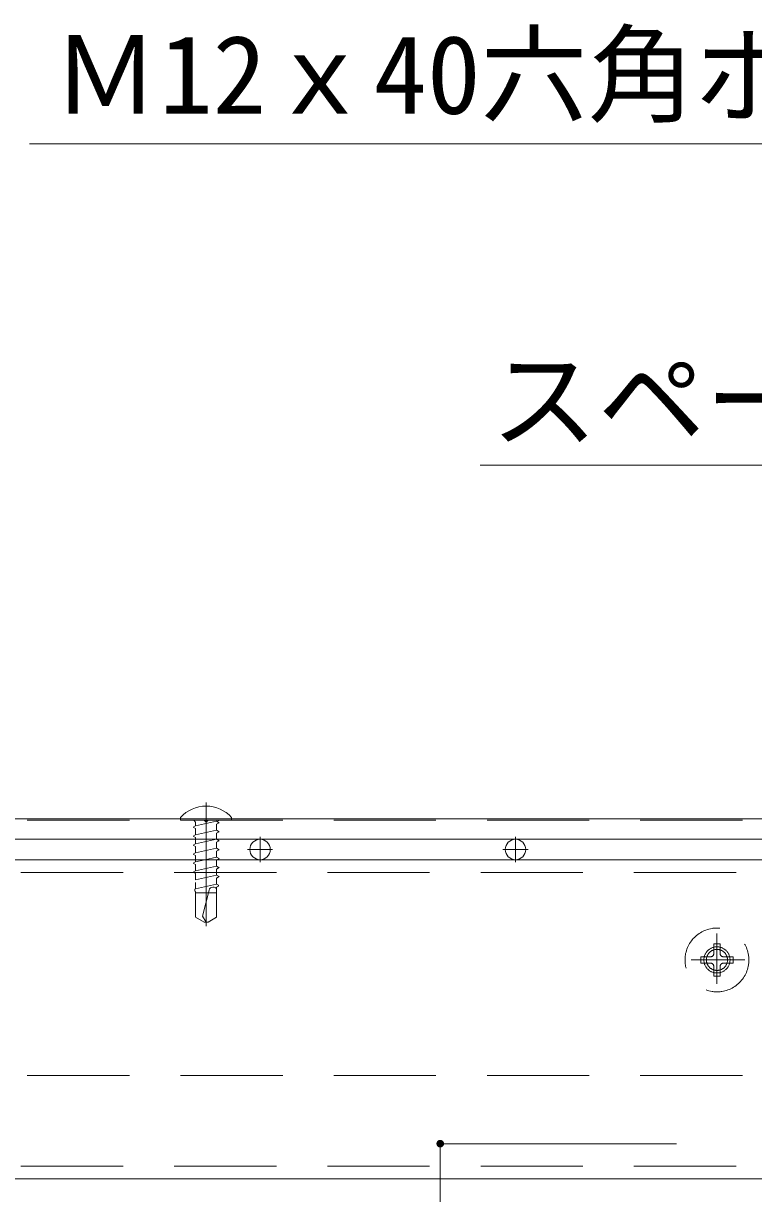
# Model space of a CAD drawing. Units: millimetres, scale not verified. Extents: x -10000 to 10000, y -6925 to 6925.
# Drawn here: x -3057 to -2342, y -4341 to -3195 of the extents above; entities that cross this region are included whole.
import ezdxf
from ezdxf.enums import TextEntityAlignment as Align

# ---------------------------------------------------------------- set-up
doc = ezdxf.new("R2010")
doc.units = ezdxf.units.MM
doc.header["$LTSCALE"] = 50
for name, pattern in [('CHAIN1', [8, 5, -1, 1, -1]), ('DASHED1', [1.8, 1.2, -0.6]), ('DASHED2', [3, 2, -1])]:
    doc.linetypes.add(name, pattern=pattern)
for name, color, linetype, lineweight in [('1-1_1-8', 4, 'Continuous', 9), ('1-3_3-4', 6, 'DASHED2', 9), ('1-4_3-7', 7, 'Continuous', 9), ('1-5_3-2', 2, 'Continuous', 9), ('1-D_3-5', 3, 'CHAIN1', 9), ('2-D_3-8', 3, 'Continuous', 9)]:
    doc.layers.add(name, color=color, linetype=linetype, lineweight=lineweight)
doc.styles.add('ＭＳ ゴシック', font='')
doc.styles.get('ＭＳ ゴシック').set_extended_font_data('MS Gothic')

msp = doc.modelspace()

# ---------------------------------------------------------------- linework, layer by layer
at = {"layer": '1-3_3-4', "color": 2}
for p, q in [((-1753.35, -3975.39), (-4165.98, -3975.39)), ((-1753.35, -3994.14), (-4172.85, -3994.14)), ((-1909.6, -4026.64), (-4181.69, -4026.64)), ((-1753.35, -4225.39), (-4169.67, -4225.39)), ((-1909.6, -4314.14), (-4175.78, -4314.14))]:
    msp.add_line(p, q, dxfattribs=at)
at = {"layer": '1-3_3-4', "color": 2, "linetype": 'Continuous'}
for p, q in [((-1909.6, -4014.14), (-4178.73, -4014.14)), ((-1909.6, -4326.64), (-4178.73, -4326.64))]:
    msp.add_line(p, q, dxfattribs=at)
at = {"layer": '1-4_3-7', "color": 3}
for q in [(-2417.98, -4292.26), (-2649.19, -4510.71)]:
    msp.add_line((-2649.19, -4292.26), q, dxfattribs=at)
at = {"layer": '1-4_3-7'}
for points in [[(-2652.93, -4292.03), (-2649.19, -4292.26), (-2652.94, -4292.26)], [(-2652.94, -4292.26), (-2649.19, -4292.26), (-2652.91, -4292.73)], [(-2652.88, -4291.56), (-2649.19, -4292.26), (-2652.93, -4292.03)], [(-2652.91, -4292.73), (-2649.19, -4292.26), (-2652.82, -4293.2)], [(-2652.76, -4291.11), (-2649.19, -4292.26), (-2652.88, -4291.56)], [(-2652.82, -4293.2), (-2649.19, -4292.26), (-2652.68, -4293.65)], [(-2652.58, -4290.67), (-2649.19, -4292.26), (-2652.76, -4291.11)], [(-2652.68, -4293.65), (-2649.19, -4292.26), (-2649.19, -4296.01)], [(-2652.68, -4293.65), (-2649.19, -4296.01), (-2652.48, -4294.07)], [(-2652.36, -4290.26), (-2649.19, -4292.26), (-2652.58, -4290.67)], [(-2652.48, -4294.07), (-2649.43, -4296.01), (-2652.23, -4294.47)], [(-2652.48, -4294.07), (-2649.19, -4296.01), (-2649.43, -4296.01)], [(-2652.36, -4290.26), (-2649.19, -4288.51), (-2649.19, -4292.26)], [(-2652.08, -4289.87), (-2649.19, -4288.51), (-2652.36, -4290.26)], [(-2652.23, -4294.47), (-2649.89, -4295.95), (-2651.93, -4294.83)], [(-2652.23, -4294.47), (-2649.43, -4296.01), (-2649.89, -4295.95)], [(-2651.76, -4289.53), (-2649.19, -4288.51), (-2652.08, -4289.87)], [(-2651.93, -4294.83), (-2650.35, -4295.83), (-2651.58, -4295.15)], [(-2651.93, -4294.83), (-2649.89, -4295.95), (-2650.35, -4295.83)], [(-2651.4, -4289.23), (-2649.19, -4288.51), (-2651.76, -4289.53)], [(-2651.58, -4295.15), (-2650.79, -4295.66), (-2651.2, -4295.43)], [(-2651.58, -4295.15), (-2650.35, -4295.83), (-2650.79, -4295.66)], [(-2651, -4288.98), (-2649.19, -4288.51), (-2651.4, -4289.23)], [(-2650.57, -4288.78), (-2649.19, -4288.51), (-2651, -4288.98)], [(-2650.12, -4288.63), (-2649.19, -4288.51), (-2650.57, -4288.78)], [(-2649.66, -4288.54), (-2649.19, -4288.51), (-2650.12, -4288.63)], [(-2649.19, -4288.51), (-2645.44, -4292.26), (-2649.19, -4292.26)], [(-2649.19, -4288.51), (-2645.47, -4291.79), (-2645.44, -4292.26)], [(-2649.19, -4288.51), (-2645.56, -4291.33), (-2645.47, -4291.79)], [(-2649.19, -4288.51), (-2645.7, -4290.88), (-2645.56, -4291.33)], [(-2649.19, -4288.51), (-2645.91, -4290.46), (-2645.7, -4290.88)], [(-2648.96, -4288.52), (-2645.91, -4290.46), (-2649.19, -4288.51)], [(-2649.19, -4292.26), (-2648.72, -4295.99), (-2649.19, -4296.01)], [(-2649.19, -4292.26), (-2648.26, -4295.9), (-2648.72, -4295.99)], [(-2649.19, -4292.26), (-2647.81, -4295.75), (-2648.26, -4295.9)], [(-2649.19, -4292.26), (-2647.39, -4295.55), (-2647.81, -4295.75)], [(-2649.19, -4292.26), (-2646.99, -4295.3), (-2647.39, -4295.55)], [(-2649.19, -4292.26), (-2646.62, -4295), (-2646.99, -4295.3)], [(-2649.19, -4292.26), (-2646.3, -4294.66), (-2646.62, -4295)], [(-2649.19, -4292.26), (-2646.03, -4294.27), (-2646.3, -4294.66)], [(-2649.19, -4292.26), (-2645.8, -4293.86), (-2646.03, -4294.27)], [(-2645.44, -4292.26), (-2645.8, -4293.86), (-2649.19, -4292.26)], [(-2648.96, -4288.52), (-2646.16, -4290.06), (-2645.91, -4290.46)], [(-2648.49, -4288.58), (-2646.16, -4290.06), (-2648.96, -4288.52)], [(-2648.49, -4288.58), (-2646.46, -4289.7), (-2646.16, -4290.06)], [(-2648.03, -4288.7), (-2646.46, -4289.7), (-2648.49, -4288.58)], [(-2648.03, -4288.7), (-2646.8, -4289.38), (-2646.46, -4289.7)], [(-2647.59, -4288.87), (-2646.8, -4289.38), (-2648.03, -4288.7)], [(-2647.59, -4288.87), (-2647.18, -4289.1), (-2646.8, -4289.38)], [(-2645.44, -4292.26), (-2645.63, -4293.42), (-2645.8, -4293.86)], [(-2645.44, -4292.26), (-2645.51, -4292.97), (-2645.63, -4293.42)], [(-2645.44, -4292.26), (-2645.45, -4292.5), (-2645.51, -4292.97)]]:
    msp.add_solid(points, dxfattribs=at)
at = {"layer": '1-5_3-2', "color": 3, "linetype": 'CHAIN1'}
for p, q in [((-2878.35, -3957.99), (-2878.35, -4079.24)), ((-2378.35, -4086.47), (-2378.35, -4135.72)), ((-2351.2, -4112.26), (-2403.68, -4112.26))]:
    msp.add_line(p, q, dxfattribs=at)
at = {"layer": '1-5_3-2'}
for p, q in [((-2903.35, -3972.72), (-2903.35, -3975.39)), ((-2903.35, -3975.39), (-2853.35, -3975.39)), ((-2853.35, -3972.72), (-2853.35, -3975.39)), ((-2888.66, -4016.07), (-2891.16, -4017.51)), ((-2891.16, -4017.51), (-2888.66, -4018.95)), ((-2879.65, -4014.14), (-2888.66, -4016.07)), ((-2888.66, -4014.14), (-2888.66, -4016.07)), ((-2888.66, -4018.95), (-2888.66, -4024.88)), ((-2868.03, -4020.47), (-2888.66, -4024.88)), ((-2868.03, -4014.55), (-2867.33, -4014.14)), ((-2868.03, -4014.2), (-2868.03, -4020.47)), ((-2868.03, -4020.47), (-2865.53, -4021.92)), ((-2865.53, -4021.91), (-2868.03, -4023.36)), ((-2888.66, -4024.88), (-2891.16, -4026.32)), ((-2891.16, -4026.32), (-2888.66, -4027.76)), ((-2888.66, -4033.69), (-2888.66, -4027.76)), ((-2868.03, -4029.28), (-2888.66, -4033.69)), ((-2868.03, -4023.36), (-2868.03, -4029.28)), ((-2868.03, -4029.28), (-2865.53, -4030.73)), ((-2865.53, -4030.73), (-2868.03, -4032.17)), ((-2868.03, -4032.17), (-2868.03, -4038.1)), ((-2888.66, -4042.5), (-2889.28, -4042.86)), ((-2889.28, -4042.86), (-2889.28, -4045.03)), ((-2889.28, -4045.03), (-2888.66, -4045.39)), ((-2888.66, -4036.58), (-2888.66, -4042.5)), ((-2868.03, -4038.1), (-2888.66, -4042.5)), ((-2888.66, -4045.39), (-2888.66, -4070.52)), ((-2875.39, -4043.84), (-2881.78, -4069.43)), ((-2870.53, -4041.01), (-2871.77, -4041.01)), ((-2868.03, -4038.1), (-2866.16, -4039.18)), ((-2866.16, -4039.9), (-2868.03, -4040.98)), ((-2868.03, -4040.98), (-2868.03, -4070.52)), ((-2866.16, -4039.18), (-2866.16, -4039.9)), ((-2868.03, -4046.64), (-2888.66, -4046.64)), ((-2888.66, -4070.52), (-2880.22, -4075.39)), ((-2878.35, -4075.39), (-2881.78, -4069.43)), ((-2876.47, -4075.39), (-2880.22, -4075.39)), ((-2868.03, -4070.52), (-2876.47, -4075.39))]:
    msp.add_line(p, q, dxfattribs=at)
at = {"layer": '1-5_3-2', "linetype": 'DASHED2'}
for p, q in [((-2890.53, -3975.39), (-2888.66, -3977.26)), ((-2868.03, -3976.41), (-2888.66, -3980.82)), ((-2878.35, -3977.26), (-2880.22, -3975.39)), ((-2876.47, -3975.39), (-2878.35, -3977.26)), ((-2868.03, -3976.41), (-2865.53, -3977.85)), ((-2865.17, -3975.39), (-2867.48, -3976.73)), ((-2888.66, -3980.82), (-2891.16, -3982.26)), ((-2891.16, -3982.26), (-2888.66, -3983.7)), ((-2888.66, -3977.26), (-2888.66, -3980.82)), ((-2888.66, -3983.7), (-2888.66, -3989.63)), ((-2868.03, -3985.22), (-2888.66, -3989.63)), ((-2865.53, -3977.85), (-2868.03, -3979.3)), ((-2868.03, -3979.3), (-2868.03, -3985.22)), ((-2868.03, -3985.22), (-2865.53, -3986.66)), ((-2865.53, -3986.66), (-2868.03, -3988.11)), ((-2868.03, -3988.11), (-2868.03, -3994.03)), ((-2888.66, -3989.63), (-2891.16, -3991.07)), ((-2891.16, -3991.07), (-2888.66, -3992.51)), ((-2888.66, -3998.44), (-2891.16, -3999.88)), ((-2891.16, -3999.88), (-2888.66, -4001.33)), ((-2888.66, -3992.51), (-2888.66, -3998.44)), ((-2868.03, -3994.03), (-2888.66, -3998.44)), ((-2868.03, -3994.03), (-2865.53, -3995.48)), ((-2865.53, -3995.48), (-2868.03, -3996.92)), ((-2868.03, -3996.92), (-2868.03, -4002.85)), ((-2888.66, -4007.25), (-2891.16, -4008.7)), ((-2891.16, -4008.7), (-2888.66, -4010.14)), ((-2888.66, -4001.33), (-2888.66, -4007.25)), ((-2868.03, -4002.85), (-2888.66, -4007.25)), ((-2888.66, -4010.14), (-2888.66, -4014.14)), ((-2868.03, -4002.85), (-2865.53, -4004.29)), ((-2865.53, -4004.29), (-2868.03, -4005.73)), ((-2868.03, -4005.73), (-2868.03, -4011.66)), ((-2868.03, -4011.66), (-2879.65, -4014.14)), ((-2868.03, -4011.66), (-2865.53, -4013.1)), ((-2865.53, -4013.1), (-2867.33, -4014.14))]:
    msp.add_line(p, q, dxfattribs=at)
at = {"layer": '1-5_3-2', "linetype": 'DASHED1'}
for p, q in [((-2381.47, -4096.4), (-2375.22, -4096.4)), ((-2381.47, -4096.4), (-2381.47, -4106.08)), ((-2375.22, -4096.4), (-2375.22, -4106.08)), ((-2394.28, -4109.21), (-2384.6, -4109.21)), ((-2394.28, -4115.46), (-2394.28, -4109.21)), ((-2362.41, -4109.21), (-2372.1, -4109.21)), ((-2362.41, -4109.21), (-2362.41, -4115.46)), ((-2394.28, -4115.46), (-2384.6, -4115.46)), ((-2381.47, -4128.27), (-2381.47, -4118.58)), ((-2375.22, -4128.27), (-2375.22, -4118.58)), ((-2362.41, -4115.46), (-2372.1, -4115.46)), ((-2375.22, -4128.27), (-2381.47, -4128.27))]:
    msp.add_line(p, q, dxfattribs=at)
msp.add_circle((-2378.35, -4112.33), 31.25, dxfattribs=at)
at = {"layer": '1-5_3-2', "linetype": 'DASHED2'}
for radius in [12.81, 10.31]:
    msp.add_circle((-2378.35, -4112.26), radius, dxfattribs=at)
at = {"layer": '1-5_3-2'}
for centre, radius, start, end in [((-2878.35, -3995.39), 33.75, 42.20547, 137.79457), ((-2871.77, -4044.75), 3.73, 90.00004, 165.96376), ((-2870.53, -4043.51), 2.5, 359.99998, 89.99997)]:
    msp.add_arc(centre, radius, start, end, dxfattribs=at)
at = {"layer": '1-5_3-2', "linetype": 'DASHED1'}
for centre, start, end in [((-2384.6, -4106.08), 270, 0), ((-2372.1, -4106.08), 180, 270), ((-2384.6, -4118.58), 0, 90), ((-2372.1, -4118.58), 90, 180)]:
    msp.add_arc(centre, 3.12, start, end, dxfattribs=at)
at = {"layer": '1-D_3-5', "color": 6, "linetype": 'Continuous'}
for p, q in [((-1753.35, -3974.14), (-4165.47, -3974.14)), ((-4172.85, -3994.14), (-1753.35, -3994.14))]:
    msp.add_line(p, q, dxfattribs=at)
at = {"layer": '1-D_3-5'}
for p, q in [((-2825.53, -3991.69), (-2825.53, -4016.55)), ((-2575.53, -3991.69), (-2575.53, -4016.55)), ((-2813.23, -4004.14), (-2837.88, -4004.14)), ((-2563.23, -4004.14), (-2587.88, -4004.14))]:
    msp.add_line(p, q, dxfattribs=at)
at = {"layer": '1-D_3-5', "color": 6, "linetype": 'Continuous'}
for centre in [(-2825.53, -4004.14), (-2575.53, -4004.14)]:
    msp.add_circle(centre, 10, dxfattribs=at)
at = {"layer": '2-D_3-8'}
msp.add_line((-2058.4, -3627.83), (-2610.12, -3627.83), dxfattribs=at)
msp.add_lwpolyline([(-1862.7, -3705.44), (-2089.23, -3313.07), (-3051.11, -3313.07)], dxfattribs=at)

# ---------------------------------------------------------------- texts
at = {"layer": '1-1_1-8', "style": 'ＭＳ ゴシック'}
for s, p in [('Ｍ12ｘ40六角ボルト', (-3029.18, -3306.59)), ('スペーサー', (-2599.89, -3625.36))]:
    msp.add_text(s, height=76.98, dxfattribs=at).set_placement(p, align=Align.BOTTOM_LEFT)

doc.saveas('drawing.dxf')
